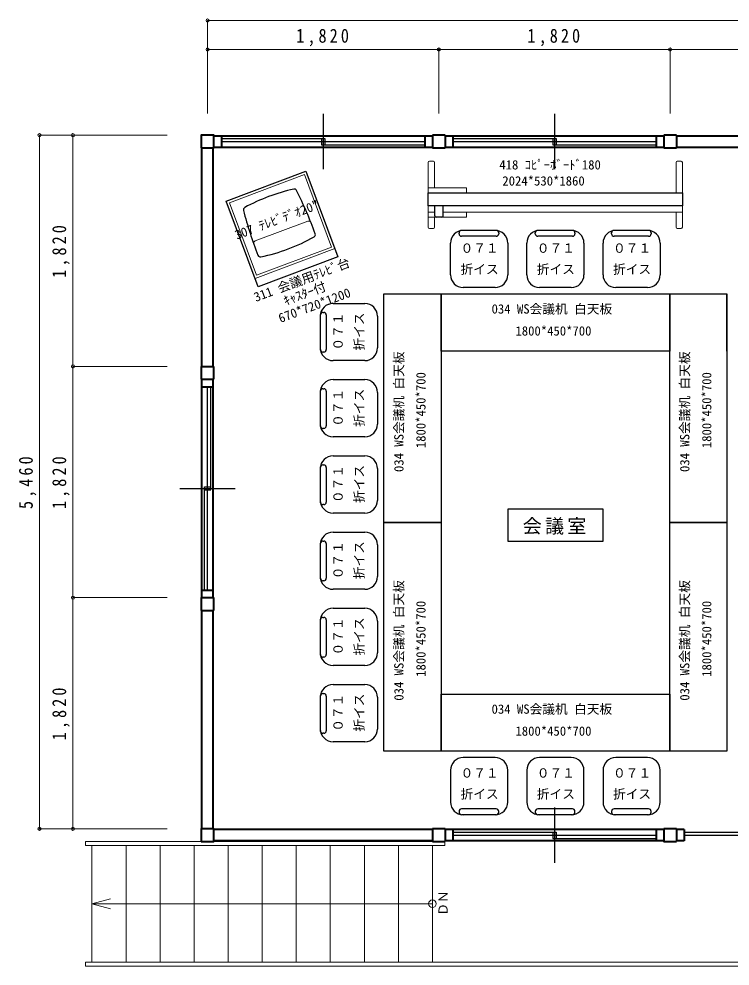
# Model space of a CAD drawing. Units: millimetres at full size, sheet at 1:50. Extents: x -9023 to 8922, y -7785 to 8042.
# Drawn here: x -9023 to -3425, y 437 to 7893 of the extents above; entities that cross this region are included whole.
import ezdxf
from ezdxf.enums import TextEntityAlignment as Align

# ---------------------------------------------------------------- set-up
doc = ezdxf.new("R2010")
doc.units = ezdxf.units.MM
doc.header["$LTSCALE"] = 50
doc.header["$PDMODE"] = 32
doc.header["$PDSIZE"] = 25
for name, color, linetype, lineweight in [('0-1', 2, 'Continuous', 40), ('0-2', 3, 'Continuous', 35), ('0-3', 7, 'Continuous', 25), ('0-F', 4, 'Continuous', 18)]:
    doc.layers.add(name, color=color, linetype=linetype, lineweight=lineweight)
doc.styles.add('ＭＳ ゴシック', font='')
doc.styles.get('ＭＳ ゴシック').set_extended_font_data('MS Gothic')

msp = doc.modelspace()

# ---------------------------------------------------------------- linework, layer by layer
at = {"layer": '0-1', "color": 7, "lineweight": 25}
for p, q in [((-6627.8, 7145.47), (-6627.8, 6709.22)), ((-4807.8, 7145.47), (-4807.8, 6709.22)), ((-7427.8, 6952.35), (-6615.3, 6952.35)), ((-6640.3, 6952.35), (-6640.3, 6902.35)), ((-6615.3, 6952.35), (-6615.3, 6902.35)), ((-5607.8, 6952.35), (-4795.3, 6952.35)), ((-4820.3, 6952.35), (-4820.3, 6902.35)), ((-4795.3, 6952.35), (-4795.3, 6902.35)), ((-7427.8, 6927.35), (-5827.8, 6927.35)), ((-6640.3, 6902.35), (-5827.8, 6902.35)), ((-5607.8, 6927.35), (-4007.8, 6927.35)), ((-4820.3, 6902.35), (-4007.8, 6902.35)), ((-4807.8, 1685.47), (-4807.8, 1249.22)), ((-5607.8, 1492.35), (-4795.3, 1492.35)), ((-4820.3, 1492.35), (-4820.3, 1442.35)), ((-4795.3, 1492.35), (-4795.3, 1442.35)), ((-5607.8, 1467.35), (-4007.8, 1467.35)), ((-4820.3, 1442.35), (-4007.8, 1442.35))]:
    msp.add_line(p, q, dxfattribs=at)
at = {"layer": '0-1'}
for p, q in [((-7487.8, 6972.35), (-5767.8, 6972.35)), ((-7427.8, 6972.35), (-7427.8, 6882.35)), ((-5827.8, 6972.35), (-5827.8, 6882.35)), ((-5767.8, 6972.35), (-5767.8, 6977.35)), ((-5667.8, 6977.35), (-5767.8, 6977.35)), ((-5667.8, 6972.35), (-5667.8, 6977.35)), ((-5667.8, 6972.35), (-3947.8, 6972.35)), ((-5607.8, 6972.35), (-5607.8, 6882.35)), ((-4007.8, 6972.35), (-4007.8, 6882.35)), ((-3947.8, 6972.35), (-3947.8, 6977.35)), ((-3847.8, 6977.35), (-3947.8, 6977.35)), ((-3847.8, 6972.35), (-3847.8, 6977.35)), ((-3847.8, 6972.35), (-2127.8, 6972.35)), ((-7582.8, 5157.35), (-7582.8, 6877.35)), ((-7492.8, 5157.35), (-7492.8, 6877.35)), ((-7487.8, 6882.35), (-5767.8, 6882.35)), ((-5767.8, 6877.35), (-5667.8, 6877.35)), ((-5667.8, 6882.35), (-3947.8, 6882.35)), ((-3947.8, 6877.35), (-3847.8, 6877.35)), ((-3847.8, 6882.35), (-2127.8, 6882.35)), ((-7582.8, 5157.35), (-7587.8, 5157.35)), ((-7587.8, 5157.35), (-7587.8, 5057.35)), ((-7487.8, 5057.35), (-7487.8, 5157.35)), ((-7582.8, 5057.35), (-7587.8, 5057.35)), ((-7582.8, 3337.35), (-7582.8, 5057.35)), ((-7492.8, 3337.35), (-7492.8, 5057.35)), ((-7582.8, 3337.35), (-7587.8, 3337.35)), ((-7587.8, 3337.35), (-7587.8, 3237.35)), ((-7487.8, 3237.35), (-7487.8, 3337.35)), ((-7582.8, 3237.35), (-7587.8, 3237.35)), ((-7582.8, 1517.35), (-7582.8, 3237.35)), ((-7492.8, 1517.35), (-7492.8, 3237.35)), ((-5767.8, 1512.35), (-7487.8, 1512.35)), ((-5767.8, 1512.35), (-5767.8, 1517.35)), ((-5667.8, 1517.35), (-5767.8, 1517.35)), ((-5667.8, 1512.35), (-5667.8, 1517.35)), ((-3947.8, 1512.35), (-5667.8, 1512.35)), ((-5607.8, 1512.35), (-5607.8, 1422.35)), ((-4007.8, 1512.35), (-4007.8, 1422.35)), ((-3947.8, 1512.35), (-3947.8, 1517.35)), ((-3847.8, 1517.35), (-3947.8, 1517.35)), ((-3847.8, 1512.35), (-3847.8, 1517.35)), ((-3787.8, 1512.35), (-3847.8, 1512.35)), ((-5767.8, 1422.35), (-7487.8, 1422.35)), ((-5767.8, 1417.35), (-5667.8, 1417.35)), ((-3947.8, 1422.35), (-5667.8, 1422.35)), ((-3787.8, 1422.35), (-3847.8, 1422.35))]:
    msp.add_line(p, q, dxfattribs=at)
for points in [[(-7587.8, 6877.35), (-7487.8, 6877.35), (-7487.8, 6977.35), (-7587.8, 6977.35)], [(-7587.8, 1417.35), (-7487.8, 1417.35), (-7487.8, 1517.35), (-7587.8, 1517.35)]]:
    msp.add_lwpolyline(points, close=True, dxfattribs=at)
for points in [[(-5767.8, 6972.35), (-5767.8, 6882.35), (-5767.8, 6877.35)], [(-5667.8, 6972.35), (-5667.8, 6882.35), (-5667.8, 6877.35)], [(-3947.8, 6972.35), (-3947.8, 6882.35), (-3947.8, 6877.35)], [(-3847.8, 6972.35), (-3847.8, 6882.35), (-3847.8, 6877.35)], [(-7582.8, 5157.35), (-7492.8, 5157.35), (-7487.8, 5157.35)], [(-7582.8, 5057.35), (-7492.8, 5057.35), (-7487.8, 5057.35)], [(-7582.8, 3337.35), (-7492.8, 3337.35), (-7487.8, 3337.35)], [(-7582.8, 3237.35), (-7492.8, 3237.35), (-7487.8, 3237.35)], [(-5767.8, 1512.35), (-5767.8, 1422.35), (-5767.8, 1417.35)], [(-5667.8, 1512.35), (-5667.8, 1422.35), (-5667.8, 1417.35)], [(-3947.8, 1512.35), (-3947.8, 1422.35), (-3947.8, 1417.35), (-3847.8, 1417.35)], [(-3847.8, 1512.35), (-3847.8, 1422.35), (-3847.8, 1417.35)]]:
    msp.add_lwpolyline(points, dxfattribs=at)
at = {"layer": '0-2', "color": 2, "lineweight": 40}
for p, q in [((-7582.8, 4997.35), (-7492.8, 4997.35)), ((-7582.8, 3397.35), (-7492.8, 3397.35)), ((-3787.8, 1512.35), (-3787.8, 1422.35))]:
    msp.add_line(p, q, dxfattribs=at)
at = {"layer": '0-2', "color": 7, "lineweight": 25}
for p, q in [((-7537.8, 3397.34), (-7537.8, 4997.35)), ((-7512.8, 4184.85), (-7512.8, 4997.35)), ((-7755.93, 4197.35), (-7319.68, 4197.35)), ((-7562.8, 3397.34), (-7562.8, 4209.85)), ((-7562.8, 4209.85), (-7512.8, 4209.85)), ((-7562.8, 4184.85), (-7512.8, 4184.85)), ((-3787.8, 1492.35), (-2975.3, 1492.35)), ((-3787.8, 1467.35), (-2187.8, 1467.35))]:
    msp.add_line(p, q, dxfattribs=at)
at = {"layer": '0-2', "color": 4, "lineweight": 18}
for p, q in [((-8497.8, 1417.35), (-8497.8, 1387.35)), ((-8497.8, 1387.35), (-5669.67, 1387.35)), ((-8447.8, 1387.35), (-8447.8, 467.35)), ((-8179.8, 1387.35), (-8179.8, 467.35)), ((-7911.8, 1387.35), (-7911.8, 467.35)), ((-7643.8, 1387.35), (-7643.8, 467.35)), ((-7375.8, 1387.35), (-7375.8, 467.35)), ((-7107.8, 1387.35), (-7107.8, 467.35)), ((-6839.8, 1387.35), (-6839.8, 467.35)), ((-6571.8, 1387.35), (-6571.8, 467.35)), ((-6303.8, 1387.35), (-6303.8, 467.35)), ((-6035.8, 1387.35), (-6035.8, 467.35)), ((-5767.8, 1387.35), (-5767.8, 467.35)), ((4342.2, 467.35), (-8497.8, 467.35)), ((-8497.8, 467.35), (-8497.8, 437.35))]:
    msp.add_line(p, q, dxfattribs=at)
for points in [[(-8497.8, 1417.35), (-5669.67, 1417.35), (-5669.67, 1387.35)], [(4342.2, 467.35), (4342.2, 437.35), (-8497.8, 437.35)]]:
    msp.add_lwpolyline(points, dxfattribs=at)
at = {"layer": '0-3', "color": 4, "lineweight": 18}
for p, q in [((-5800.87, 6762.63), (-5800.87, 6522.63)), ((-5790.87, 6772.63), (-5760.87, 6772.63)), ((-5750.87, 6762.63), (-5750.87, 6562.63)), ((-3850.87, 6762.63), (-3850.87, 6522.63)), ((-3840.87, 6772.63), (-3810.87, 6772.63)), ((-3800.87, 6762.63), (-3800.87, 6522.63)), ((-7365.81, 6446.43), (-6775.92, 6667.64)), ((-6775.92, 6667.64), (-6561.74, 6096.48)), ((-5500.87, 6522.63), (-5500.87, 6562.63)), ((-7151.63, 5875.27), (-7365.81, 6446.43)), ((-5800.87, 6422.63), (-5800.87, 6332.63)), ((-3800.87, 6422.63), (-3800.87, 6372.63)), ((-5748.24, 6372.63), (-5800.87, 6372.63)), ((-5800.87, 6252.63), (-5800.87, 6372.63)), ((-5683.24, 6372.63), (-3800.87, 6372.63)), ((-5500.87, 6372.63), (-5500.87, 6332.63)), ((-3850.87, 6252.63), (-3850.87, 6372.63)), ((-3800.87, 6252.63), (-3800.87, 6372.63)), ((-6749.62, 6300.24), (-7162.36, 6145.47)), ((-5738.24, 6332.63), (-5800.87, 6332.63)), ((-5750.87, 6252.63), (-5750.87, 6332.63)), ((-5693.24, 6332.63), (-5500.87, 6332.63)), ((-5790.87, 6242.63), (-5760.87, 6242.63)), ((-3840.87, 6242.63), (-3810.87, 6242.63)), ((-6535.99, 6084.77), (-7163.33, 5849.52)), ((-6561.74, 6096.48), (-7151.63, 5875.27))]:
    msp.add_line(p, q, dxfattribs=at)
at = {"layer": '0-3'}
for p, q in [((-3800.87, 6422.63), (-5800.87, 6422.63)), ((-5748.24, 6342.63), (-5748.24, 6422.63)), ((-5683.24, 6342.63), (-5683.24, 6422.63)), ((-5693.24, 6332.63), (-5738.24, 6332.63)), ((-5558.74, 6201.69), (-5558.74, 6208.26)), ((-5266.46, 6228.26), (-5538.74, 6228.26)), ((-5246.46, 6208.26), (-5246.46, 6201.69)), ((-4958.74, 6201.69), (-4958.74, 6208.26)), ((-4666.46, 6228.26), (-4938.74, 6228.26)), ((-4646.46, 6208.26), (-4646.46, 6201.69)), ((-4358.74, 6201.69), (-4358.74, 6208.26)), ((-4066.46, 6228.26), (-4338.74, 6228.26)), ((-4046.46, 6208.26), (-4046.46, 6201.69)), ((-5625.49, 5878.26), (-5625.49, 6128.26)), ((-5266.46, 6181.7), (-5538.74, 6181.7)), ((-5175.49, 6128.26), (-5175.49, 5878.26)), ((-5025.49, 5878.26), (-5025.49, 6128.26)), ((-4666.46, 6181.7), (-4938.74, 6181.7)), ((-4575.49, 6128.26), (-4575.49, 5878.26)), ((-4425.49, 5878.26), (-4425.49, 6128.26)), ((-4066.46, 6181.7), (-4338.74, 6181.7)), ((-3975.49, 6128.26), (-3975.49, 5878.26)), ((-5275.49, 5778.26), (-5525.49, 5778.26)), ((-4675.49, 5778.26), (-4925.49, 5778.26)), ((-4075.49, 5778.26), (-4325.49, 5778.26)), ((-3450.49, 5278.26), (-3450.49, 5728.26)), ((-6550.49, 5653.26), (-6300.49, 5653.26)), ((-6650.49, 5562.29), (-6650.49, 5290.02)), ((-6630.49, 5582.29), (-6623.92, 5582.29)), ((-6603.92, 5562.29), (-6603.92, 5290.02)), ((-6200.49, 5553.26), (-6200.49, 5303.26)), ((-6623.92, 5270.02), (-6630.49, 5270.02)), ((-6300.49, 5203.26), (-6550.49, 5203.26)), ((-6550.49, 5053.26), (-6300.49, 5053.26)), ((-6650.49, 4962.29), (-6650.49, 4690.02)), ((-6630.49, 4982.29), (-6623.92, 4982.29)), ((-6603.92, 4962.29), (-6603.92, 4690.02)), ((-6200.49, 4953.26), (-6200.49, 4703.26)), ((-6623.92, 4670.02), (-6630.49, 4670.02)), ((-6300.49, 4603.26), (-6550.49, 4603.26)), ((-6550.49, 4453.26), (-6300.49, 4453.26)), ((-6650.49, 4362.29), (-6650.49, 4090.02)), ((-6630.49, 4382.29), (-6623.92, 4382.29)), ((-6603.92, 4362.29), (-6603.92, 4090.02)), ((-6200.49, 4353.26), (-6200.49, 4103.26)), ((-6623.92, 4070.02), (-6630.49, 4070.02)), ((-6300.49, 4003.26), (-6550.49, 4003.26)), ((-6550.49, 3853.26), (-6300.49, 3853.26)), ((-6650.49, 3762.29), (-6650.49, 3490.02)), ((-6630.49, 3782.29), (-6623.92, 3782.29)), ((-6603.92, 3762.29), (-6603.92, 3490.02)), ((-6200.49, 3753.26), (-6200.49, 3503.26)), ((-6623.92, 3470.02), (-6630.49, 3470.02)), ((-6300.49, 3403.26), (-6550.49, 3403.26)), ((-6550.49, 3253.26), (-6300.49, 3253.26)), ((-6650.49, 3162.29), (-6650.49, 2890.02)), ((-6630.49, 3182.29), (-6623.92, 3182.29)), ((-6603.92, 3162.29), (-6603.92, 2890.02)), ((-6200.49, 3153.26), (-6200.49, 2903.26)), ((-6623.92, 2870.02), (-6630.49, 2870.02)), ((-6300.49, 2803.26), (-6550.49, 2803.26)), ((-6550.49, 2653.26), (-6300.49, 2653.26)), ((-6650.49, 2562.29), (-6650.49, 2290.02)), ((-6630.49, 2582.29), (-6623.92, 2582.29)), ((-6603.92, 2562.29), (-6603.92, 2290.02)), ((-6200.49, 2553.26), (-6200.49, 2303.26)), ((-6623.92, 2270.02), (-6630.49, 2270.02)), ((-6300.49, 2203.26), (-6550.49, 2203.26)), ((-5275.49, 2078.26), (-5525.49, 2078.26)), ((-4675.49, 2078.26), (-4925.49, 2078.26)), ((-4075.49, 2078.26), (-4325.49, 2078.26)), ((-5625.49, 1978.26), (-5625.49, 1728.26)), ((-5175.49, 1728.26), (-5175.49, 1978.26)), ((-5025.49, 1978.26), (-5025.49, 1728.26)), ((-4575.49, 1728.26), (-4575.49, 1978.26)), ((-4425.49, 1978.26), (-4425.49, 1728.26)), ((-3975.49, 1728.26), (-3975.49, 1978.26)), ((-5558.74, 1654.83), (-5558.74, 1648.26)), ((-5266.46, 1674.83), (-5538.74, 1674.83)), ((-5246.46, 1648.26), (-5246.46, 1654.83)), ((-4958.74, 1654.83), (-4958.74, 1648.26)), ((-4666.46, 1674.83), (-4938.74, 1674.83)), ((-4646.46, 1648.26), (-4646.46, 1654.83)), ((-4358.74, 1654.83), (-4358.74, 1648.26)), ((-4066.46, 1674.83), (-4338.74, 1674.83)), ((-4046.46, 1648.26), (-4046.46, 1654.83)), ((-5266.46, 1628.26), (-5538.74, 1628.26)), ((-4666.46, 1628.26), (-4938.74, 1628.26)), ((-4066.46, 1628.26), (-4338.74, 1628.26))]:
    msp.add_line(p, q, dxfattribs=at)
for points in [[(-7138.75, 5783.98), (-7391.56, 6458.13), (-6764.22, 6693.39), (-6511.41, 6019.23)], [(-5700.49, 3928.26), (-6150.49, 3928.26), (-6150.49, 5728.26), (-5700.49, 5728.26)], [(-5700.49, 5278.26), (-5700.49, 5728.26), (-3900.49, 5728.26), (-3900.49, 5278.26)], [(-3450.49, 3928.26), (-3900.49, 3928.26), (-3900.49, 5728.26), (-3450.49, 5728.26)], [(-5700.49, 2128.26), (-6150.49, 2128.26), (-6150.49, 3928.26), (-5700.49, 3928.26)], [(-3450.49, 2128.26), (-3900.49, 2128.26), (-3900.49, 3928.26), (-3450.49, 3928.26)], [(-5700.49, 2128.26), (-5700.49, 2578.26), (-3900.49, 2578.26), (-3900.49, 2128.26)]]:
    msp.add_lwpolyline(points, close=True, dxfattribs=at)
at = {"layer": '0-3', "color": 4, "lineweight": 18}
msp.add_lwpolyline([(-5800.87, 6522.63), (-5800.87, 6562.63), (-5500.87, 6562.63)], dxfattribs=at)
at = {"layer": '0-3'}
msp.add_lwpolyline([(-5800.87, 6422.63), (-5800.87, 6522.63), (-3800.87, 6522.63), (-3800.87, 6422.63)], dxfattribs=at)
at = {"layer": '0-3', "color": 4, "lineweight": 18}
for centre, radius, start, end in [((-5790.87, 6762.63), 10, 90, 180), ((-5760.87, 6762.63), 10, 0, 90), ((-3840.87, 6762.63), 10, 90, 180), ((-3810.87, 6762.63), 10, 0, 90), ((-6742.59, 6281.52), 20, 21.54672, 110.55605), ((-5790.87, 6252.63), 10, 180, 270), ((-5760.87, 6252.63), 10, 270, 0), ((-3840.87, 6252.63), 10, 180, 270), ((-3810.87, 6252.63), 10, 270, 0), ((-7155.33, 6126.74), 20, 110.55605, 199.56537)]:
    msp.add_arc(centre, radius, start, end, dxfattribs=at)
at = {"layer": '0-3'}
for centre, radius, start, end in [((-6548.68, 5136.71), 1450, 102.36774, 118.74435), ((-6854.97, 6533.53), 20, 26.51849, 102.3676), ((-9701.17, 5113.31), 3200.86, 19.87382, 26.51857), ((-7236.37, 6390.5), 20, 118.74448, 194.5936), ((-4158.14, 7191.95), 3200.86, 194.59352, 201.23827), ((-5738.24, 6342.63), 10, 180, 270), ((-5693.24, 6342.63), 10, 270, 0), ((-6709.75, 6194.64), 20, 299.43263, 19.87382), ((-5525.49, 6128.26), 100, 90, 180), ((-5538.74, 6208.26), 20, 90, 180), ((-5538.74, 6201.69), 20, 180, 270), ((-5275.49, 6128.26), 100, 0, 90), ((-5266.46, 6208.26), 20, 0, 90), ((-5266.46, 6201.69), 20, 270, 0), ((-4925.49, 6128.26), 100, 90, 180), ((-4938.74, 6208.26), 20, 90, 180), ((-4938.74, 6201.69), 20, 180, 270), ((-4675.49, 6128.26), 100, 0, 90), ((-4666.46, 6208.26), 20, 0, 90), ((-4666.46, 6201.69), 20, 270, 0), ((-4325.49, 6128.26), 100, 90, 180), ((-4338.74, 6208.26), 20, 90, 180), ((-4338.74, 6201.69), 20, 180, 270), ((-4075.49, 6128.26), 100, 0, 90), ((-4066.46, 6208.26), 20, 0, 90), ((-4066.46, 6201.69), 20, 270, 0), ((-7412.45, 7440.08), 1450, 281.67964, 299.43245), ((-7122.96, 6039.69), 20, 201.23827, 281.67949), ((-5525.49, 5878.26), 100, 180, 270), ((-5275.49, 5878.26), 100, 270, 0), ((-4925.49, 5878.26), 100, 180, 270), ((-4675.49, 5878.26), 100, 270, 0), ((-4325.49, 5878.26), 100, 180, 270), ((-4075.49, 5878.26), 100, 270, 0), ((-6550.49, 5553.26), 100, 90, 180), ((-6300.49, 5553.26), 100, 0, 90), ((-6630.49, 5562.29), 20, 90, 180), ((-6623.92, 5562.29), 20, 0, 90), ((-6550.49, 5303.26), 100, 180, 270), ((-6300.49, 5303.26), 100, 270, 0), ((-6630.49, 5290.02), 20, 180, 270), ((-6623.92, 5290.02), 20, 270, 0), ((-6550.49, 4953.26), 100, 90, 180), ((-6300.49, 4953.26), 100, 0, 90), ((-6630.49, 4962.29), 20, 90, 180), ((-6623.92, 4962.29), 20, 0, 90), ((-6550.49, 4703.26), 100, 180, 270), ((-6300.49, 4703.26), 100, 270, 0), ((-6630.49, 4690.02), 20, 180, 270), ((-6623.92, 4690.02), 20, 270, 0), ((-6550.49, 4353.26), 100, 90, 180), ((-6300.49, 4353.26), 100, 0, 90), ((-6630.49, 4362.29), 20, 90, 180), ((-6623.92, 4362.29), 20, 0, 90), ((-6550.49, 4103.26), 100, 180, 270), ((-6300.49, 4103.26), 100, 270, 0), ((-6630.49, 4090.02), 20, 180, 270), ((-6623.92, 4090.02), 20, 270, 0), ((-6550.49, 3753.26), 100, 90, 180), ((-6300.49, 3753.26), 100, 0, 90), ((-6630.49, 3762.29), 20, 90, 180), ((-6623.92, 3762.29), 20, 0, 90), ((-6550.49, 3503.26), 100, 180, 270), ((-6630.49, 3490.02), 20, 180, 270), ((-6623.92, 3490.02), 20, 270, 0), ((-6300.49, 3503.26), 100, 270, 0), ((-6550.49, 3153.26), 100, 90, 180), ((-6300.49, 3153.26), 100, 0, 90), ((-6630.49, 3162.29), 20, 90, 180), ((-6623.92, 3162.29), 20, 0, 90), ((-6550.49, 2903.26), 100, 180, 270), ((-6630.49, 2890.02), 20, 180, 270), ((-6623.92, 2890.02), 20, 270, 0), ((-6300.49, 2903.26), 100, 270, 0), ((-6550.49, 2553.26), 100, 90, 180), ((-6300.49, 2553.26), 100, 0, 90), ((-6630.49, 2562.29), 20, 90, 180), ((-6623.92, 2562.29), 20, 0, 90), ((-6550.49, 2303.26), 100, 180, 270), ((-6630.49, 2290.02), 20, 180, 270), ((-6623.92, 2290.02), 20, 270, 0), ((-6300.49, 2303.26), 100, 270, 0), ((-5525.49, 1978.26), 100, 90, 180), ((-5275.49, 1978.26), 100, 0, 90), ((-4925.49, 1978.26), 100, 90, 180), ((-4675.49, 1978.26), 100, 0, 90), ((-4325.49, 1978.26), 100, 90, 180), ((-4075.49, 1978.26), 100, 0, 90), ((-5525.49, 1728.26), 100, 180, 270), ((-5275.49, 1728.26), 100, 270, 0), ((-4925.49, 1728.26), 100, 180, 270), ((-4675.49, 1728.26), 100, 270, 0), ((-4325.49, 1728.26), 100, 180, 270), ((-4075.49, 1728.26), 100, 270, 0), ((-5538.74, 1654.83), 20, 90, 180), ((-5538.74, 1648.26), 20, 180, 270), ((-5266.46, 1654.83), 20, 0, 90), ((-5266.46, 1648.26), 20, 270, 0), ((-4938.74, 1654.83), 20, 90, 180), ((-4938.74, 1648.26), 20, 180, 270), ((-4666.46, 1654.83), 20, 0, 90), ((-4666.46, 1648.26), 20, 270, 0), ((-4338.74, 1654.83), 20, 90, 180), ((-4338.74, 1648.26), 20, 180, 270), ((-4066.46, 1654.83), 20, 0, 90), ((-4066.46, 1648.26), 20, 270, 0)]:
    msp.add_arc(centre, radius, start, end, dxfattribs=at)
at = {"layer": '0-F'}
for p, q in [((7022.2, 7880.22), (-7537.8, 7880.22)), ((-7537.8, 7880.22), (-7537.8, 7652.37)), ((-7537.8, 7652.37), (-5717.8, 7652.37)), ((-7537.8, 7652.37), (-7537.8, 7147.85)), ((-5717.8, 7652.37), (-5717.8, 7147.85)), ((-5717.8, 7652.37), (-3897.8, 7652.37)), ((-3897.8, 7652.37), (-3897.8, 7147.85)), ((-3897.8, 7652.37), (-2077.8, 7652.37)), ((-8860.62, 1517.35), (-8860.62, 6977.35)), ((-8860.62, 6977.35), (-8597.65, 6977.35)), ((-8597.65, 6977.35), (-8597.65, 5157.35)), ((-8597.65, 6977.35), (-7857.27, 6977.35)), ((-8597.65, 5157.35), (-7857.27, 5157.35)), ((-8597.65, 5157.35), (-8597.65, 3337.35)), ((-8597.65, 3337.35), (-7857.27, 3337.35)), ((-8597.65, 3337.35), (-8597.65, 1517.35)), ((-8860.62, 1517.35), (-8597.65, 1517.35)), ((-8597.65, 1517.35), (-7857.27, 1517.35)), ((-8447.8, 927.35), (-8302.91, 966.17)), ((-5767.8, 927.35), (-8447.8, 927.35)), ((-8447.8, 927.35), (-8302.91, 888.52))]:
    msp.add_line(p, q, dxfattribs=at)
at = {"layer": '0-F', "color": 7, "lineweight": 25}
msp.add_lwpolyline([(-5174.56, 3783.08), (-4424.56, 3783.08), (-4424.56, 4033.08), (-5174.56, 4033.08)], close=True, dxfattribs=at)
at = {"layer": '0-F'}
msp.add_circle((-5767.8, 927.35), 30, dxfattribs=at)
for p in [(-7537.8, 7880.22), (-7537.8, 7652.37), (-5717.8, 7652.37), (-3897.8, 7652.37), (-8860.62, 6977.35), (-8597.65, 6977.35), (-8597.65, 5157.35), (-8597.65, 3337.35), (-8860.62, 1517.35), (-8597.65, 1517.35)]:
    msp.add_point(p, dxfattribs=at)

# ---------------------------------------------------------------- texts
at = {"layer": '0-3', "color": 4, "style": 'ＭＳ ゴシック'}
for s, p in [('418 ｺﾋﾟｰﾎﾞｰﾄﾞ180', (-5241.49, 6685.84)), ('2024*530*1860', (-5217.74, 6559.22)), ('０７１', (-5546.71, 6030.01)), ('０７１', (-4946.71, 6030.01)), ('０７１', (-4346.71, 6030.01)), ('折イス', (-5546.71, 5864.07)), ('折イス', (-4946.71, 5864.07)), ('折イス', (-4346.71, 5864.07)), ('034 WS会議机 白天板', (-5302.43, 5551.62)), ('1800*450*700', (-5114.69, 5378.43)), ('034 WS会議机 白天板', (-5302.43, 2401.62)), ('1800*450*700', (-5114.69, 2228.43)), ('０７１', (-5546.71, 1898.95)), ('０７１', (-4946.71, 1898.95)), ('０７１', (-4346.71, 1898.95)), ('折イス', (-5546.71, 1733.01)), ('折イス', (-4946.71, 1733.01)), ('折イス', (-4346.71, 1733.01))]:
    msp.add_text(s, height=73.31, dxfattribs=at).set_placement(p, align=Align.BOTTOM_LEFT)
for s, rotation, p in [('307 ﾃﾚﾋﾞﾃﾞｵ20"', 20.556, (-7299.16, 6134.27)), ('311 会議用ﾃﾚﾋﾞ台', 20.556, (-7149.72, 5644.41)), ('ｷｬｽﾀｰ付', 20.556, (-6916.92, 5615.49)), ('670*720*1200', 20.556, (-6956.2, 5478.42)), ('０７１', 90, (-6452.23, 5282.04)), ('折イス', 90, (-6286.29, 5282.04)), ('034 WS会議机 白天板', 90, (-5973.85, 4326.32)), ('034 WS会議机 白天板', 90, (-3723.85, 4326.32)), ('1800*450*700', 90, (-5800.66, 4514.06)), ('1800*450*700', 90, (-3550.66, 4514.06)), ('０７１', 90, (-6452.23, 4682.04)), ('折イス', 90, (-6286.29, 4682.04)), ('０７１', 90, (-6452.23, 4082.04)), ('折イス', 90, (-6286.29, 4082.04)), ('０７１', 90, (-6452.23, 3482.04)), ('折イス', 90, (-6286.29, 3482.04)), ('034 WS会議机 白天板', 90, (-5973.85, 2526.32)), ('034 WS会議机 白天板', 90, (-3723.85, 2526.32)), ('1800*450*700', 90, (-5800.66, 2714.06)), ('1800*450*700', 90, (-3550.66, 2714.06)), ('０７１', 90, (-6452.23, 2882.04)), ('折イス', 90, (-6286.29, 2882.04)), ('０７１', 90, (-6452.23, 2282.04)), ('折イス', 90, (-6286.29, 2282.04))]:
    msp.add_text(s, height=73.31, rotation=rotation, dxfattribs=at).set_placement(p, align=Align.BOTTOM_LEFT)
at = {"layer": '0-F', "style": 'ＭＳ ゴシック'}
msp.add_text('ＤＮ', height=73.31, rotation=90, dxfattribs=at).set_placement((-5625.66, 833.15), align=Align.BOTTOM_LEFT)
at = {"layer": '0-F', "color": 7, "char_height": 110, "attachment_point": 7, "style": 'ＭＳ ゴシック'}
for s, insert in [('\\T1.38;\\W0.85;1,820', (-6840.3, 7677.37)), ('\\T1.38;\\W0.85;1,820', (-5020.3, 7677.37)), ('\\T1.17;会議室', (-5057.51, 3832.75))]:
    msp.add_mtext(s, dxfattribs=dict(at, insert=insert))
at = {"layer": '0-F', "color": 7, "char_height": 110, "attachment_point": 7, "rotation": 90, "style": 'ＭＳ ゴシック'}
for s, insert in [('\\T1.38;\\W0.85;1,820', (-8622.65, 5854.85)), ('\\T1.38;\\W0.85;5,460', (-8885.62, 4034.85)), ('\\T1.38;\\W0.85;1,820', (-8622.65, 4034.85)), ('\\T1.38;\\W0.85;1,820', (-8622.65, 2214.85))]:
    msp.add_mtext(s, dxfattribs=dict(at, insert=insert))

doc.saveas('drawing.dxf')
